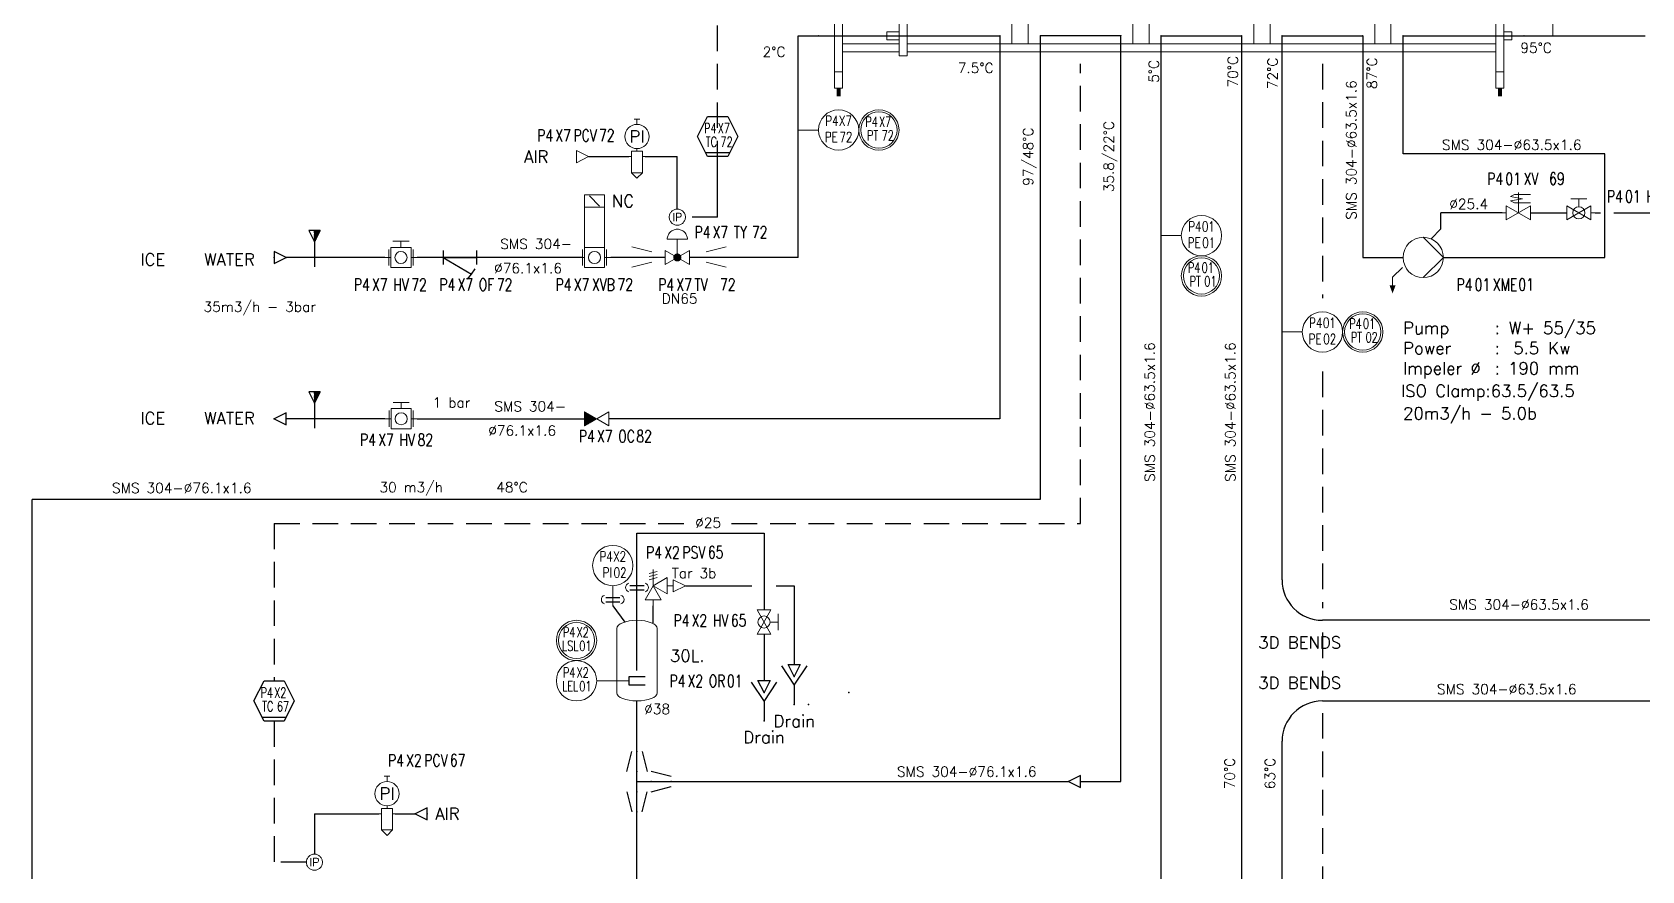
# Model space of a CAD drawing. Header units: inches. Extents: x 12478 to 14012, y 23861 to 24899.
# Drawn here: x 12819.3 to 13218.5, y 24320.4 to 24528.4 of the extents above; entities that cross this region are included whole.
import ezdxf
from ezdxf.enums import TextEntityAlignment as Align

# ---------------------------------------------------------------- set-up
doc = ezdxf.new("R2010")
doc.units = ezdxf.units.IN
doc.header["$MEASUREMENT"] = 0
doc.linetypes.add('ACAD_ISO02W100', pattern=[15, 12, -3])
doc.linetypes.add('DASHED2', pattern=[9.525, 6.35, -3.175])
doc.layers.add('31 Equipment', color=7, linetype='Continuous', lineweight=9)
doc.layers.add('33 Instruments Labels', color=7, linetype='Continuous', lineweight=9)
for name, color, linetype in [('FILTER', 7, 'Continuous'), ('LIAISON INSTRUMENTATION', 140, 'DASHED2'), ('MATERIEL-DIVERS', 7, 'Continuous'), ('POMPES', 7, 'Continuous'), ('POMPES-PROCESS', 7, 'Continuous'), ('REGUL', 140, 'DASHED2'), ('REPERES', 7, 'Continuous'), ('techn-data', 7, 'Continuous'), ('TEXTES', 7, 'Continuous'), ('TITRE', 7, 'Continuous'), ('TUYAUTERIE-AIR INSTRUMENT', 3, 'Continuous'), ('TUYAUTERIE-EAU', 5, 'Continuous'), ('TUYAUTERIE-PROCESS', 30, 'Continuous'), ('TXT_ENG', 7, 'Continuous'), ('TXT_FR', 7, 'Continuous'), ('VANNES', 7, 'Continuous')]:
    doc.layers.add(name, color=color, linetype=linetype)
doc.layers.get('33 Instruments Labels').off()
doc.layers.get('REPERES').off()
doc.styles.add('ROMANS', font='ROMANS.SHX')
doc.styles.get("Standard").update_dxf_attribs({"font": 'arial.ttf'})

# ---------------------------------------------------------------- blocks, each defined once
blk = doc.blocks.new('SMS-304-63')
at = {"layer": 'techn-data', "style": 'ROMANS'}
blk.add_text('SMS 304-%%C63.5x1.6', height=2.5, dxfattribs=at).set_placement((1.64, 2.84), align=Align.MIDDLE_CENTER)
blk = doc.blocks.new('APV-HEX-PLAT-15')
at = {"layer": '31 Equipment'}
for p, q in [((-1, 2), (-1, 37)), ((-1, 37), (1, 37)), ((1, 37), (1, 2)), ((1, 36), (15, 36)), ((15, 37), (15, 10)), ((17, 37), (15, 37)), ((17, 10), (17, 37)), ((17, 36), (163, 36)), ((163, 37), (163, 2)), ((165, 37), (163, 37)), ((165, 37), (165, 2)), ((15, 32), (1, 32)), ((17, 32), (163, 32)), ((43, 13), (43, 32)), ((47, 32), (47, 13)), ((73, 13), (73, 32)), ((77, 32), (77, 13)), ((103, 13), (103, 32)), ((107, 32), (107, 13)), ((133, 13), (133, 32)), ((137, 32), (137, 13)), ((12, 31), (12, 29)), ((15, 31), (12, 31)), ((12, 29), (15, 29)), ((165, 31), (167, 31)), ((167, 29), (165, 29)), ((167, 31), (167, 29)), ((12, 16), (15, 16)), ((12, 14), (12, 16)), ((165, 16), (167, 16)), ((167, 16), (167, 14)), ((15, 13), (1, 13)), ((15, 14), (12, 14)), ((17, 13), (163, 13)), ((167, 14), (165, 14)), ((1, 11), (15, 11)), ((15, 10), (17, 10)), ((17, 11), (163, 11)), ((-1, 6), (1, 6)), ((163, 6), (165, 6)), ((1, 2), (-1, 2)), ((163, 2), (165, 2))]:
    blk.add_line(p, q, dxfattribs=at)
at = {"layer": '31 Equipment', "ltscale": 38}
for p in [(-5, 30), (40, 30), (50, 30), (70, 30), (80, 30), (100, 30), (110, 30), (130, 30), (140, 30), (170, 30), (-5, 15), (40, 15), (50, 15), (70, 15), (80, 15), (100, 15), (110, 15), (130, 15), (140, 15), (170, 15)]:
    blk.add_point(p, dxfattribs=at)
at = {"layer": '31 Equipment'}
for points in [[(0.5, 2), (-0.5, 2), (0.5, 0), (-0.5, 0)], [(164.5, 2), (163.5, 2), (164.5, 0), (163.5, 0)]]:
    blk.add_trace(points, dxfattribs=at)
blk = doc.blocks.new('FLE23-A')
at = {"color": 7}
for p, q in [((0, 1.5), (-3, 0)), ((-3, 0), (0, -1.5)), ((0, -1.5), (0, 1.5))]:
    blk.add_line(p, q, dxfattribs=at)
at = {"layer": 'MATERIEL-DIVERS', "color": 7, "extrusion": (-1, 0, 0)}
blk.add_point((-3, 0), dxfattribs=at)
at = {"layer": 'MATERIEL-DIVERS', "color": 2}
for p in [(-3, 0), (0, 0)]:
    blk.add_point(p, dxfattribs=at)
at = {"layer": 'MATERIEL-DIVERS', "color": 7, "extrusion": (1, 0, 0)}
blk.add_point((0, 0), dxfattribs=at)
blk = doc.blocks.new('*X4')
at = {"color": 0}
for p, q in [((-106.9, 13.3), (-106.7, 13.5)), ((-106.9, 13.4), (-106.8, 13.5)), ((-106.9, 13.4), (-106.9, 13.5)), ((-102, 8.5), (-106.9, 13.5)), ((-102, 8.4), (-106.9, 13.4)), ((-106.8, 13.1), (-106.4, 13.5)), ((-106.8, 13.2), (-106.5, 13.5)), ((-106.8, 13.2), (-106.5, 13.5)), ((-106.8, 13.3), (-106.6, 13.5)), ((-102, 8.6), (-106.8, 13.5)), ((-102, 8.4), (-106.8, 13.2)), ((-106.7, 12.9), (-106.1, 13.5)), ((-106.7, 13), (-106.2, 13.5)), ((-106.7, 13), (-106.3, 13.5)), ((-102, 8.7), (-106.7, 13.5)), ((-102, 8.8), (-106.7, 13.5)), ((-102, 8.3), (-106.7, 13)), ((-106.6, 12.7), (-105.7, 13.5)), ((-106.6, 12.7), (-105.8, 13.5)), ((-106.6, 12.8), (-105.9, 13.5)), ((-106.6, 12.9), (-106, 13.5)), ((-102, 8.9), (-106.6, 13.5)), ((-102, 8.2), (-106.6, 12.9)), ((-102, 8.1), (-106.6, 12.7)), ((-106.5, 12.5), (-105.5, 13.5)), ((-106.5, 12.6), (-105.6, 13.5)), ((-106.5, 12.6), (-105.7, 13.5)), ((-102, 9), (-106.5, 13.5)), ((-102, 8), (-106.5, 12.5)), ((-106.4, 12.3), (-105.2, 13.5)), ((-106.4, 12.4), (-105.3, 13.5)), ((-106.4, 12.4), (-105.4, 13.5)), ((-102, 9.1), (-106.4, 13.5)), ((-102, 7.9), (-106.4, 12.3)), ((-106.3, 12.1), (-104.9, 13.5)), ((-106.3, 12.2), (-104.9, 13.5)), ((-106.3, 12.2), (-105, 13.5)), ((-106.3, 12.3), (-105.1, 13.5)), ((-102, 9.2), (-106.3, 13.5)), ((-102, 7.8), (-106.3, 12.2)), ((-106.2, 11.9), (-104.6, 13.5)), ((-106.2, 12), (-104.7, 13.5)), ((-106.2, 12), (-104.8, 13.5)), ((-102, 9.2), (-106.2, 13.5)), ((-102, 7.7), (-106.2, 12)), ((-106.1, 11.7), (-104.2, 13.5)), ((-106.1, 11.7), (-104.3, 13.5)), ((-106.1, 11.8), (-104.4, 13.5)), ((-106.1, 11.9), (-104.5, 13.5)), ((-102, 9.3), (-106.1, 13.5)), ((-102, 7.6), (-106.1, 11.8)), ((-106, 11.5), (-104, 13.5)), ((-106, 11.6), (-104.1, 13.5)), ((-106, 11.6), (-104.2, 13.5)), ((-102, 9.4), (-106, 13.5)), ((-102, 7.6), (-106, 11.6)), ((-105.9, 11.3), (-103.7, 13.5)), ((-105.9, 11.4), (-103.8, 13.5)), ((-105.9, 11.4), (-103.9, 13.5)), ((-102, 9.5), (-105.9, 13.5)), ((-102, 9.6), (-105.9, 13.5)), ((-102, 7.5), (-105.9, 11.5)), ((-102, 7.4), (-105.9, 11.3)), ((-105.8, 11.1), (-103.4, 13.5)), ((-105.8, 11.1), (-103.4, 13.5)), ((-105.8, 11.2), (-103.5, 13.5)), ((-105.8, 11.3), (-103.6, 13.5)), ((-102, 9.7), (-105.8, 13.5)), ((-102, 7.3), (-105.8, 11.1)), ((-105.7, 10.9), (-103.1, 13.5)), ((-105.7, 11), (-103.2, 13.5)), ((-105.7, 11), (-103.3, 13.5)), ((-102, 9.8), (-105.7, 13.5)), ((-102, 7.2), (-105.7, 10.9)), ((-105.6, 10.7), (-102.7, 13.5)), ((-105.6, 10.7), (-102.8, 13.5)), ((-105.6, 10.8), (-102.9, 13.5)), ((-105.6, 10.9), (-103, 13.5)), ((-102, 9.9), (-105.6, 13.5)), ((-102, 7.1), (-105.6, 10.7)), ((-105.5, 10.5), (-102.5, 13.5)), ((-105.5, 10.6), (-102.6, 13.5)), ((-105.5, 10.6), (-102.7, 13.5)), ((-102, 9.9), (-105.5, 13.5)), ((-102, 7), (-105.5, 10.6)), ((-105.4, 10.3), (-102.2, 13.5)), ((-105.4, 10.4), (-102.3, 13.5)), ((-105.4, 10.4), (-102.4, 13.5)), ((-102, 10), (-105.4, 13.5)), ((-102, 6.9), (-105.4, 10.4)), ((-105.3, 10.1), (-102, 13.5)), ((-105.3, 10.2), (-102, 13.5)), ((-105.3, 10.3), (-102.1, 13.5)), ((-102, 10.1), (-105.3, 13.5)), ((-105.3, 10.1), (-102, 13.4)), ((-102, 6.9), (-105.3, 10.2)), ((-102, 10.2), (-105.2, 13.5)), ((-102, 10.3), (-105.2, 13.5)), ((-105.2, 10), (-102, 13.3)), ((-105.2, 10), (-102, 13.2)), ((-105.2, 9.9), (-102, 13.1)), ((-102, 6.8), (-105.2, 10)), ((-102, 10.4), (-105.1, 13.5)), ((-105.1, 9.9), (-102, 13)), ((-105.1, 9.7), (-102, 12.9)), ((-105.1, 9.8), (-102, 12.9)), ((-105.1, 9.7), (-102, 12.8)), ((-102, 6.7), (-105.1, 9.9)), ((-102, 6.6), (-105.1, 9.7)), ((-102, 10.5), (-105, 13.5)), ((-105, 9.6), (-102, 12.7)), ((-105, 9.6), (-102, 12.6)), ((-105, 9.5), (-102, 12.5)), ((-102, 6.5), (-105, 9.5)), ((-102, 10.6), (-104.9, 13.5)), ((-104.9, 9.4), (-102, 12.4)), ((-104.9, 9.4), (-102, 12.3)), ((-104.9, 9.3), (-102, 12.2)), ((-102, 6.4), (-104.9, 9.3)), ((-102, 10.7), (-104.8, 13.5)), ((-104.8, 9.2), (-102, 12.1)), ((-104.8, 9.3), (-102, 12.1)), ((-104.8, 9.1), (-102, 12)), ((-104.8, 9.1), (-102, 11.9)), ((-102, 6.3), (-104.8, 9.2)), ((-102, 10.7), (-104.7, 13.5)), ((-104.7, 9), (-102, 11.8)), ((-104.7, 9), (-102, 11.7)), ((-104.7, 8.9), (-102, 11.6)), ((-102, 6.2), (-104.7, 9)), ((-102, 10.8), (-104.6, 13.5)), ((-104.6, 8.9), (-102, 11.5)), ((-104.6, 8.7), (-102, 11.4)), ((-104.6, 8.8), (-102, 11.4)), ((-104.6, 8.7), (-102, 11.3)), ((-102, 6.1), (-104.6, 8.8)), ((-102, 10.9), (-104.5, 13.5)), ((-104.5, 8.6), (-102, 11.2)), ((-104.5, 8.6), (-102, 11.1)), ((-104.5, 8.5), (-102, 11)), ((-102, 6.1), (-104.5, 8.6)), ((-102, 11), (-104.4, 13.5)), ((-102, 11.1), (-104.4, 13.5)), ((-104.4, 8.4), (-102, 10.9)), ((-104.4, 8.4), (-102, 10.8)), ((-104.4, 8.3), (-102, 10.7)), ((-102, 6), (-104.4, 8.4)), ((-102, 11.2), (-104.3, 13.5)), ((-104.3, 8.3), (-102, 10.6)), ((-104.3, 8.2), (-102, 10.6)), ((-104.3, 8.1), (-102, 10.5)), ((-104.3, 8.1), (-102, 10.4)), ((-102, 5.9), (-104.3, 8.3)), ((-102, 5.8), (-104.3, 8.1)), ((-102, 11.3), (-104.2, 13.5)), ((-104.2, 8), (-102, 10.3)), ((-104.2, 8), (-102, 10.2)), ((-104.2, 7.9), (-102, 10.1)), ((-102, 5.7), (-104.2, 7.9)), ((-102, 11.4), (-104.1, 13.5)), ((-104.1, 7.8), (-102, 10)), ((-104.1, 7.8), (-102, 9.9)), ((-104.1, 7.7), (-102, 9.9)), ((-104.1, 7.7), (-102, 9.8)), ((-102, 5.6), (-104.1, 7.7)), ((-102, 11.5), (-104, 13.5)), ((-104, 7.6), (-102, 9.7)), ((-104, 7.6), (-102, 9.6)), ((-104, 7.5), (-102, 9.5)), ((-102, 5.5), (-104, 7.6)), ((-102, 11.5), (-103.9, 13.5)), ((-103.9, 7.4), (-102, 9.4)), ((-103.9, 7.4), (-102, 9.3)), ((-103.9, 7.3), (-102, 9.2)), ((-102, 5.4), (-103.9, 7.4)), ((-102, 11.6), (-103.8, 13.5)), ((-103.8, 7.3), (-102, 9.1)), ((-103.8, 7.2), (-102, 9.1)), ((-103.8, 7.1), (-102, 9)), ((-103.8, 7.1), (-102, 8.9)), ((-102, 5.4), (-103.8, 7.2)), ((-102, 11.7), (-103.7, 13.5)), ((-103.7, 7), (-102, 8.8)), ((-103.7, 7), (-102, 8.7)), ((-103.7, 6.9), (-102, 8.6)), ((-102, 5.3), (-103.7, 7)), ((-102, 11.8), (-103.6, 13.5)), ((-102, 11.9), (-103.6, 13.5)), ((-103.6, 6.8), (-102, 8.5)), ((-103.6, 6.8), (-102, 8.4)), ((-103.6, 6.7), (-102, 8.3)), ((-102, 5.2), (-103.6, 6.9)), ((-102, 5.1), (-103.6, 6.7)), ((-102, 12), (-103.5, 13.5)), ((-103.5, 6.7), (-102, 8.3)), ((-103.5, 6.6), (-102, 8.2)), ((-103.5, 6.6), (-102, 8.1)), ((-103.5, 6.5), (-102, 8)), ((-102, 5), (-103.5, 6.5)), ((-102, 12.1), (-103.4, 13.5)), ((-103.4, 6.4), (-102, 7.9)), ((-103.4, 6.4), (-102, 7.8)), ((-103.4, 6.3), (-102, 7.7)), ((-102, 4.9), (-103.4, 6.3)), ((-102, 12.2), (-103.3, 13.5)), ((-103.3, 6.3), (-102, 7.6)), ((-103.3, 6.2), (-102, 7.6)), ((-103.3, 6.1), (-102, 7.5)), ((-103.3, 6.1), (-102, 7.4)), ((-102, 4.8), (-103.3, 6.1)), ((-102, 12.2), (-103.2, 13.5)), ((-103.2, 6), (-102, 7.3)), ((-103.2, 6), (-102, 7.2)), ((-103.2, 5.9), (-102, 7.1)), ((-102, 4.7), (-103.2, 6)), ((-102, 12.3), (-103.1, 13.5)), ((-103.1, 5.8), (-102, 7)), ((-103.1, 5.8), (-102, 6.9)), ((-103.1, 5.7), (-102, 6.8)), ((-102, 4.6), (-103.1, 5.8)), ((-102, 12.4), (-103, 13.5)), ((-103, 5.7), (-102, 6.8)), ((-103, 5.6), (-102, 6.7)), ((-103, 5.6), (-102, 6.6)), ((-103, 5.5), (-102, 6.5)), ((-102, 4.6), (-103, 5.6)), ((-102, 12.5), (-102.9, 13.5)), ((-102, 12.6), (-102.9, 13.5)), ((-102.9, 5.4), (-102, 6.4)), ((-102.9, 5.4), (-102, 6.3)), ((-102.9, 5.3), (-102, 6.2)), ((-102, 4.5), (-102.9, 5.4)), ((-102, 12.7), (-102.8, 13.5)), ((-102.8, 5.3), (-102, 6.1)), ((-102.8, 5.2), (-102, 6.1)), ((-102.8, 5.1), (-102, 6)), ((-102.8, 5.1), (-102, 5.9)), ((-102, 4.4), (-102.8, 5.3)), ((-102, 4.3), (-102.8, 5.1)), ((-102, 12.8), (-102.7, 13.5)), ((-102.7, 5), (-102, 5.8)), ((-102.7, 5), (-102, 5.7)), ((-102.7, 4.9), (-102, 5.6)), ((-102, 4.2), (-102.7, 4.9)), ((-102, 12.9), (-102.6, 13.5)), ((-102.6, 4.8), (-102, 5.5)), ((-102.6, 4.8), (-102, 5.4)), ((-102.6, 4.7), (-102, 5.3)), ((-102, 4.1), (-102.6, 4.7)), ((-102, 13), (-102.5, 13.5)), ((-102.5, 4.7), (-102, 5.3)), ((-102.5, 4.6), (-102, 5.2)), ((-102.5, 4.5), (-102, 5.1)), ((-102.5, 4.5), (-102, 5)), ((-102, 4), (-102.5, 4.6)), ((-102, 13), (-102.4, 13.5)), ((-102.4, 4.4), (-102, 4.9)), ((-102.4, 4.4), (-102, 4.8)), ((-102.4, 4.3), (-102, 4.7)), ((-102, 3.9), (-102.4, 4.4)), ((-102, 13.1), (-102.3, 13.5)), ((-102.3, 4.3), (-102, 4.6)), ((-102.3, 4.2), (-102, 4.5)), ((-102.3, 4.1), (-102, 4.5)), ((-102.3, 4.1), (-102, 4.4)), ((-102, 3.8), (-102.3, 4.2)), ((-102, 13.2), (-102.2, 13.5)), ((-102.2, 4), (-102, 4.3)), ((-102.2, 4), (-102, 4.2)), ((-102.2, 3.9), (-102, 4.1)), ((-102, 3.8), (-102.2, 4)), ((-102, 13.3), (-102.1, 13.5)), ((-102, 13.4), (-102.1, 13.5)), ((-102.1, 3.8), (-102, 4)), ((-102.1, 3.8), (-102, 3.9)), ((-102, 3.7), (-102.1, 3.9)), ((-102.1, 3.7), (-102, 3.8)), ((-102, 3.6), (-102.1, 3.7)), ((-102, 13.5), (-102, 13.5)), ((-102, 3.7), (-102, 3.8)), ((-102, 3.6), (-102, 3.7)), ((-102, 3.5), (-102, 3.6)), ((-102, 3.5), (-102, 3.5))]:
    blk.add_line(p, q, dxfattribs=at)
blk = doc.blocks.new('LIMFOUR')
at = {"color": 7}
for p, q in [((-1.41, 6.67), (1.41, 6.67)), ((-1.41, 6.67), (0, 3.86)), ((1.41, 6.67), (0, 3.86)), ((0, 6.67), (0, -2.32))]:
    blk.add_line(p, q, dxfattribs=at)
blk.add_point((0, 0), dxfattribs=at)
at = {"color": 7, "xscale": 0.28125, "yscale": 0.28125, "zscale": 0.28125}
blk.add_blockref('*X4', (28.68, 2.88), dxfattribs=at)
blk = doc.blocks.new('APV-VLV-BFLY-SVS-3')
at = {"layer": '31 Equipment', "ltscale": 38}
for p, q in [((1.25, 15.25), (-1.25, 12.75)), ((-2.5, 0), (-4, 0)), ((2.5, 2.5), (-2.5, 2.5)), ((-2.5, 2.5), (-2.5, -2.5)), ((2.5, -2.5), (2.5, 2.5)), ((2.5, 0), (4, 0)), ((-2.5, -2.5), (2.5, -2.5))]:
    blk.add_line(p, q, dxfattribs=at)
at = {"layer": '31 Equipment'}
for p, q in [((-3, 2), (-3, -2)), ((3, -2), (3, 2))]:
    blk.add_line(p, q, dxfattribs=at)
at = {"layer": '31 Equipment', "ltscale": 38}
for points in [[(-2.5, 12.5), (2.5, 12.5), (2.5, 15.5), (-2.5, 15.5)], [(-2.5, 2.5), (2.5, 2.5), (2.5, 12.5), (-2.5, 12.5)]]:
    blk.add_lwpolyline(points, close=True, dxfattribs=at)
blk.add_circle((0, 0), 1.5, dxfattribs=at)
blk = doc.blocks.new('APV-VLV-MODUL-2WAY-1')
at = {"layer": '31 Equipment', "linetype": 'ACAD_ISO02W100', "ltscale": 38}
for p, q in [((2.5, 4.5), (-2.5, 4.5)), ((0, 1), (0, 4.5))]:
    blk.add_line(p, q, dxfattribs=at)
at = {"layer": '31 Equipment', "ltscale": 38}
for p, q in [((-3, 0), (-4, 0)), ((3, 0), (4, 0))]:
    blk.add_line(p, q, dxfattribs=at)
at = {"layer": '31 Equipment'}
for p, q in [((-3, 1.734), (-3, -1.734)), ((-3, -1.734), (3, 1.734)), ((3, -1.734), (-3, 1.734)), ((3, 1.734), (3, -1.734))]:
    blk.add_line(p, q, dxfattribs=at)
at = {"layer": '31 Equipment', "const_width": 1}
blk.add_lwpolyline([(-0.5, 0, 1), (0.5, 0, 1)], format="xyb", close=True, dxfattribs=at)
at = {"layer": '31 Equipment', "linetype": 'ACAD_ISO02W100', "ltscale": 38}
blk.add_arc((0, 4.5), 2.5, 0, 180, dxfattribs=at)
blk = doc.blocks.new('APV-VLV-IPCNV-GEN-1')
at = {"layer": '31 Equipment', "linetype": 'ACAD_ISO02W100', "ltscale": 38}
blk.add_circle((0, 0), 2, dxfattribs=at)
at = {"layer": '31 Equipment', "style": 'ROMANS'}
blk.add_text('IP', height=2, dxfattribs=at).set_placement((0, 0), align=Align.MIDDLE)
blk = doc.blocks.new('APV-FCE-NRV-GEN-1')
at = {"layer": '31 Equipment'}
h = blk.add_hatch(dxfattribs=at)
h.set_pattern_fill('ANSI31', color=256, scale=0.01, style=0)
h.set_pattern_definition([(45, (0, 0), (-0.02245064, 0.02245064), [])])
h.paths.add_polyline_path([(3, 1.75), (3, -1.75), (0, 0)])
at = {"layer": '31 Equipment', "linetype": 'ACAD_ISO02W100', "ltscale": 38}
for p, q in [((-3, 0), (-5, 0)), ((0, 0), (-3, 1.75)), ((-3, 1.75), (-3, -1.75)), ((0, 0), (-3, -1.75)), ((0, 0), (3, 1.75)), ((0, 0), (3, -1.75)), ((3, 1.75), (3, -1.75)), ((3, 0), (5, 0))]:
    blk.add_line(p, q, dxfattribs=at)
blk = doc.blocks.new('APV-PNE-GEN-PRESREGL-1')
at = {"layer": '31 Equipment', "color": 7}
for p, q in [((-0.67, 9.33), (0.67, 9.33)), ((0, 8), (0, 9.33)), ((-1.33, 0), (-2, 0)), ((-1.33, -4), (-1.33, 1.33)), ((-1.33, 1.33), (1.33, 1.33)), ((1.33, 1.33), (1.33, -4)), ((1.33, 0), (2, 0)), ((-1.33, -4), (0, -5.33)), ((1.33, -4), (-1.33, -4)), ((0, -5.33), (1.33, -4))]:
    blk.add_line(p, q, dxfattribs=at)
at = {"layer": '31 Equipment'}
blk.add_line((0, 2), (0, 1.33), dxfattribs=at)
blk.add_circle((0, 5), 3, dxfattribs=at)
at = {"layer": '31 Equipment', "style": 'ROMANS'}
blk.add_text('PI', height=3, dxfattribs=at).set_placement((0, 5), align=Align.MIDDLE)
blk = doc.blocks.new('APV-SIGN-ARW-FLOW-1')
at = {"layer": '31 Equipment'}
for p, q in [((-1.5, -1.5), (-1.5, 1.5)), ((-1.5, 1.5), (1.5, 0)), ((1.5, 0), (-1.5, -1.5))]:
    blk.add_line(p, q, dxfattribs=at)
blk = doc.blocks.new('REPNORM1')
at = {"layer": 'TEXTES', "style": 'ROMANS', "width": 0.75}
for tag, p in [('ZONE', (-9.75, -1.25)), ('SOUSZONE', (-5.25, -1.25)), ('ELEMENT', (-0.75, -1.25)), ('NUM', (5.59, -1.22))]:
    blk.add_attdef(tag, p, '', height=3, dxfattribs=at)
blk = doc.blocks.new('REPNORM')
at = {"layer": 'TEXTES', "style": 'ROMANS', "width": 0.75}
for tag, p in [('ZONE', (-9.75, -1.25)), ('SOUSZONE', (-5.25, -1.25)), ('ELEMENT', (0, -1.25)), ('NUM', (4.5, -1.25))]:
    blk.add_attdef(tag, p, '', height=3, dxfattribs=at)
blk = doc.blocks.new('APV-PMP-GEN-CENTR-1')
at = {"layer": '31 Equipment', "ltscale": 38}
for p, q in [((5, 0), (0, 5)), ((-5, 0), (-7, 0)), ((5, 0), (0, -5)), ((5, 0), (7, 0))]:
    blk.add_line(p, q, dxfattribs=at)
blk.add_circle((0, 0), 5, dxfattribs=at)
blk = doc.blocks.new('TEXT-PUMP_caract_ANGLAIS')
at = {"layer": 'techn-data', "style": 'ROMANS'}
for s, p in [('Pump', (-22, 9)), ('Power', (-22, 4)), ('Kw', (14, 4)), ('Impeler %%C', (-22, -1)), ('mm', (14, -1))]:
    blk.add_text(s, height=3, dxfattribs=at).set_placement(p)
for p in [(2, 9), (2, 4), (2, -1)]:
    blk.add_text(':', height=3, dxfattribs=at).set_placement(p, align=Align.RIGHT)
blk.add_attdef('Type', (4.23, 9), '', height=3, dxfattribs=at)
for tag, p in [('Pui', (11.76, 4)), ('Dia', (11.76, -1))]:
    blk.add_attdef(tag, text='', height=3, dxfattribs=at).set_placement(p, align=Align.RIGHT)
blk = doc.blocks.new('APV-INS-F-PLC-TC')
at = {"layer": '31 Equipment', "lineweight": -3}
for p, q in [((-5, 0), (-2.5, 5)), ((-2.5, 5), (2.5, 5)), ((2.5, 5), (5, 0)), ((-2.5, -5), (-5, 0)), ((5, 0), (2.5, -5)), ((-3, -4), (3, -4)), ((2.5, -5), (-2.5, -5))]:
    blk.add_line(p, q, dxfattribs=at)
blk = doc.blocks.new('REPINS2')
at = {"layer": 'TEXTES', "style": 'ROMANS', "width": 0.7}
for tag, p in [('ZONE', (-3.35, 0.8)), ('SOUSZONE', (0.05, 0.8)), ('NUM', (0.7, -2.6))]:
    blk.add_attdef(tag, p, '', height=2.5, dxfattribs=at)
blk.add_attdef('ELEMENT', text='', height=2.5, dxfattribs=at).set_placement((-1.56, -2.59), align=Align.CENTER)
blk = doc.blocks.new('CR')
at = {"color": 7}
for p, q in [((-2.5, 2.5), (2.5, 1.25)), ((2.5, 1.25), (2.5, 1.25)), ((2.5, -1.25), (-2.5, -2.5))]:
    blk.add_line(p, q, dxfattribs=at)
at = {"color": 7, "extrusion": (-1, 0, 0)}
blk.add_point((-2.5, 0), dxfattribs=at)
at = {"color": 7, "extrusion": (1, 0, 0)}
blk.add_point((2.5, 0), dxfattribs=at)
blk = doc.blocks.new('FLE23')
at = {"color": 7}
for p, q in [((0, -1.5), (0, 1.5)), ((0, 1.5), (3, 0)), ((3, 0), (0, -1.5))]:
    blk.add_line(p, q, dxfattribs=at)
at = {"layer": 'MATERIEL-DIVERS', "color": 2}
for p in [(0, 0), (3, 0)]:
    blk.add_point(p, dxfattribs=at)
at = {"layer": 'MATERIEL-DIVERS', "color": 7, "extrusion": (-1, 0, 0)}
blk.add_point((0, 0), dxfattribs=at)
at = {"layer": 'MATERIEL-DIVERS', "color": 7, "extrusion": (1, 0, 0)}
blk.add_point((3, 0), dxfattribs=at)
blk = doc.blocks.new('APV-TNK-GEN-1')
at = {"layer": '31 Equipment'}
for p, q in [((-5, 18), (-5, 2)), ((5, 2), (5, 18))]:
    blk.add_line(p, q, dxfattribs=at)
for centre, major_axis in [((0, 18), (-5, 0)), ((0, 2), (5, 0))]:
    blk.add_ellipse(centre, major_axis=major_axis, ratio=0.4, start_param=3.141593, end_param=6.283185, dxfattribs=at)
at = {"layer": '31 Equipment', "ltscale": 38}
blk.add_point((0, 0), dxfattribs=at)
blk = doc.blocks.new('APV-INS-M-L-LE2')
at = {"layer": '31 Equipment', "color": 7}
blk.add_line((5, 0), (13, 0), dxfattribs=at)
at = {"layer": '31 Equipment', "lineweight": 25}
blk.add_lwpolyline([(17, 1), (13, 1), (13, 0), (13, -1), (17, -1)], dxfattribs=at)
at = {"layer": '31 Equipment', "color": 7}
blk.add_circle((0, 0), 5, dxfattribs=at)
blk = doc.blocks.new('APV-INS-F-L-LS')
at = {"layer": '31 Equipment'}
for radius in [5, 4.5]:
    blk.add_circle((0, 0), radius, dxfattribs=at)
blk = doc.blocks.new('APV-VLVM-BALL-KHV+MF-1')
at = {"layer": '31 Equipment', "ltscale": 38}
for p, q in [((-3, 0), (-4, 0)), ((3, 0), (4, 0))]:
    blk.add_line(p, q, dxfattribs=at)
at = {"layer": '31 Equipment'}
for p, q in [((-3, 1.734), (-3, -1.734)), ((-3, -1.734), (3, 1.734)), ((3, -1.734), (-3, 1.734)), ((-2, 3.5), (2, 3.5)), ((0, 1.5), (0, 3.5)), ((3, 1.734), (3, -1.734))]:
    blk.add_line(p, q, dxfattribs=at)
blk.add_circle((0, 0), 1.5, dxfattribs=at)
blk = doc.blocks.new('APV-FCE-RELV-SI2-1')
at = {"layer": '31 Equipment'}
for p, q in [((0, 0), (0, 4)), ((1, 3.5), (-1, 3)), ((1, 2.75), (-1, 2.25)), ((1, 2), (-1, 1.5))]:
    blk.add_line(p, q, dxfattribs=at)
at = {"layer": '31 Equipment', "color": 7}
for p, q in [((0, 0), (-2, -3.5)), ((3.5, 2), (0, 0)), ((0, 0), (3.5, -2)), ((2, -3.5), (0, 0)), ((3.5, -2), (3.5, 2)), ((3.5, 0), (5, 0)), ((5, -1.5), (5, 1.5)), ((5, 1.5), (8, 0)), ((8, 0), (5, -1.5)), ((-2, -3.5), (2, -3.5)), ((0, -3.5), (0, -5))]:
    blk.add_line(p, q, dxfattribs=at)
blk = doc.blocks.new('APV-INS-M-L-PI')
at = {"layer": '31 Equipment', "color": 7}
blk.add_line((0, -5), (0, -10), dxfattribs=at)
blk.add_circle((0, 0), 5, dxfattribs=at)
blk = doc.blocks.new('APV-FTG-CONX-CLAMP-1')
at = {"layer": '31 Equipment', "lineweight": 30}
for p, q in [((0, -1.75), (0, 1.75)), ((1, 1.75), (1, -1.75))]:
    blk.add_line(p, q, dxfattribs=at)
at = {"layer": '31 Equipment'}
for centre, start, end in [((0.56, 1.73), 15.7498, 164.2502), ((0.56, -1.73), 195.7498, 344.2502)]:
    blk.add_arc(centre, 1.09, start, end, dxfattribs=at)
blk = doc.blocks.new('REPINS')
at = {"layer": 'TEXTES', "style": 'ROMANS', "width": 0.75}
for tag, p in [('ZONE', (-3.3, 1)), ('SOUSZONE', (0.1, 1)), ('NUM', (0.2, -3))]:
    blk.add_attdef(tag, p, '', height=2.5, dxfattribs=at)
blk.add_attdef('ELEMENT', text='', height=2.5, dxfattribs=at).set_placement((-0.2, -3), align=Align.RIGHT)
blk = doc.blocks.new('EGOUT')
at = {"color": 7}
for p, q in [((-3.2, 9.61), (0, 4.81)), ((0, 4.81), (3.2, 9.61)), ((0, 4.81), (0, 0))]:
    blk.add_line(p, q, dxfattribs=at)
at = {"color": 7, "extrusion": (0, -1, 0)}
blk.add_point((0, 0), dxfattribs=at)
at = {"layer": 'POMPES-PROCESS', "style": 'ROMANS'}
blk.add_attdef('EGOUT', text='', height=3, dxfattribs=at).set_placement((0, -4), align=Align.MIDDLE)
blk = doc.blocks.new('APV-PMP-GEN-FLUSH-1')
at = {"layer": '31 Equipment', "color": 7}
for p, q in [((-3.54, 3.54), (-6, 6)), ((5.99, -6), (3.53, -3.54))]:
    blk.add_line(p, q, dxfattribs=at)
at = {"layer": '31 Equipment', "linetype": 'ACAD_ISO02W100', "ltscale": 38}
blk.add_line((6, -6), (6, -8), dxfattribs=at)
at = {"layer": '31 Equipment'}
blk.add_lwpolyline([(6, -10, 0, 1.5, 0), (6, -8, 1.5, 1.5, 0)], format="xyseb", dxfattribs=at)
blk = doc.blocks.new('APV-VLV-SOLV-22-1')
at = {"layer": '31 Equipment', "linetype": 'ACAD_ISO02W100', "ltscale": 38}
for p, q in [((-1, 4.5), (-2, 4)), ((-2, 4), (1, 3.5)), ((3, 4.5), (-1, 4.5)), ((0, 0), (0, 5)), ((-2, 3), (1, 3.5)), ((-1, 2.5), (-2, 3)), ((3, 2.5), (-1, 2.5))]:
    blk.add_line(p, q, dxfattribs=at)
at = {"layer": '31 Equipment', "ltscale": 38}
for p, q in [((-3, 0), (-4, 0)), ((3, 0), (4, 0))]:
    blk.add_line(p, q, dxfattribs=at)
at = {"layer": '31 Equipment'}
for p, q in [((-3, 1.734), (-3, -1.734)), ((-3, -1.734), (3, 1.734)), ((3, -1.734), (-3, 1.734)), ((3, 1.734), (3, -1.734))]:
    blk.add_line(p, q, dxfattribs=at)
blk = doc.blocks.new('APV-INS-M-L-PE')
at = {"layer": '31 Equipment', "color": 7}
blk.add_line((0, -5), (0, -10), dxfattribs=at)
blk.add_circle((0, 0), 5, dxfattribs=at)
blk = doc.blocks.new('APV-INS-F-L-PT')
at = {"layer": '31 Equipment'}
for radius in [5, 4.5]:
    blk.add_circle((0, 0), radius, dxfattribs=at)
blk = doc.blocks.new('FILTER (3)')
at = {"layer": 'FILTER'}
for p, q in [((0, 1.71), (0, -1.71)), ((0, 0), (8.27, 0)), ((0, 0), (6.97, -4.12)), ((8.27, 1.71), (8.27, -1.71)), ((6.97, -4.12), (7.92, -2.85)), ((6.02, -5.39), (6.97, -4.12))]:
    blk.add_line(p, q, dxfattribs=at)
at = {"layer": 'FILTER', "flags": 1}
for tag, p in [('///', (2.96, 22.41)), ('///', (2.96, 20.11)), ('COMMENTS', (-2.97, 14.83)), ('///', (2.96, 17.53)), ('SUPPLIER', (-2.63, 11.93)), ('DESCRIPTION', (-4.64, 6.8)), ('SIZE', (1.28, 9.44)), ('TARGETNO.', (-2.92, 3.96))]:
    blk.add_attdef(tag, p, '', height=2, dxfattribs=at)
blk = doc.blocks.new('APV-VLVM-BFLY-SVS-1')
at = {"layer": '31 Equipment', "ltscale": 38}
for p, q in [((-2, 4), (2, 4)), ((0, 2.5), (0, 4)), ((-2.5, 0), (-4, 0)), ((2.5, 2.5), (-2.5, 2.5)), ((-2.5, 2.5), (-2.5, -2.5)), ((2.5, -2.5), (2.5, 2.5)), ((2.5, 0), (4, 0)), ((-2.5, -2.5), (2.5, -2.5))]:
    blk.add_line(p, q, dxfattribs=at)
at = {"layer": '31 Equipment'}
for p, q in [((-3, 2), (-3, -2)), ((3, -2), (3, 2))]:
    blk.add_line(p, q, dxfattribs=at)
at = {"layer": '31 Equipment', "ltscale": 38}
blk.add_circle((0, 0), 1.5, dxfattribs=at)
blk = doc.blocks.new('APV-FCE-GEN-REDCON-1')
at = {"layer": '31 Equipment', "color": 7}
for p, q in [((-2.5, 2.5), (2.5, 1.25)), ((2.5, 1.25), (2.5, 1.25)), ((2.5, -1.25), (-2.5, -2.5))]:
    blk.add_line(p, q, dxfattribs=at)

msp = doc.modelspace()

# ---------------------------------------------------------------- linework, layer by layer
at = {"color": 7, "extrusion": (0, -1, 0)}
for p in [(13021.78, 24364.64), (13011.78, 24361.64)]:
    msp.add_point(p, dxfattribs=at)
at = {"layer": 'LIAISON INSTRUMENTATION'}
for p, q in [((12989.28, 24485.62), (12989.28, 24545.62)), ((13079.28, 24432.56), (13079.28, 24520.56)), ((12989.28, 24482.56), (12989.28, 24497.56)), ((12989.28, 24482.56), (12981.28, 24482.56)), ((13079.28, 24406.56), (13079.28, 24430.56)), ((12879.28, 24406.56), (12879.28, 24367.56)), ((12879.28, 24406.56), (12981.15, 24406.56)), ((12992.76, 24406.56), (13079.28, 24406.56)), ((12879.28, 24357.56), (12879.28, 24322.56)), ((12887.28, 24322.56), (12879.28, 24322.56))]:
    msp.add_line(p, q, dxfattribs=at)
at = {"layer": 'MATERIEL-DIVERS'}
for p, q in [((12963.28, 24386.14), (12966.28, 24382.14)), ((12973.28, 24381.94), (12973.28, 24386.14))]:
    msp.add_line(p, q, dxfattribs=at)
at = {"layer": 'REGUL'}
for p, q in [((13139.3, 24520.56), (13139.3, 24462.5)), ((13139.3, 24444.25), (13139.3, 24385.56)), ((13139.3, 24379.56), (13139.28, 24365.56)), ((13139.3, 24359.56), (13139.3, 24167.56))]:
    msp.add_line(p, q, dxfattribs=at)
at = {"layer": 'TUYAUTERIE-AIR INSTRUMENT'}
for p, q in [((12957.28, 24497.56), (12967.28, 24497.56)), ((12971.28, 24497.56), (12979.28, 24497.56)), ((12979.28, 24484.56), (12979.28, 24497.56)), ((12889.28, 24334.56), (12905.28, 24334.56)), ((12889.28, 24334.56), (12889.28, 24324.56)), ((12909.28, 24334.56), (12914.28, 24334.56))]:
    msp.add_line(p, q, dxfattribs=at)
at = {"layer": 'TUYAUTERIE-EAU'}
for p, q in [((13009.28, 24472.56), (13009.28, 24527.56)), ((13009.28, 24527.56), (13059.28, 24527.56)), ((13059.28, 24527.56), (13059.28, 24432.56)), ((13089.28, 24527.56), (13069.28, 24527.56)), ((13069.28, 24527.56), (13069.28, 24412.56)), ((13089.28, 24342.56), (13089.28, 24527.56)), ((13168.67, 24479.64), (13168.67, 24483.64)), ((13183.88, 24483.64), (13168.67, 24483.64)), ((13190.88, 24483.64), (13199.88, 24483.64)), ((13206.88, 24483.64), (13208.21, 24483.64)), ((13211.57, 24483.64), (13231.88, 24483.64)), ((12906.78, 24472.56), (12882.28, 24472.56)), ((12955.78, 24472.56), (12914.78, 24472.56)), ((12976.28, 24472.56), (12962.78, 24472.56)), ((13009.28, 24472.56), (12982.28, 24472.56)), ((12906.78, 24432.56), (12882.28, 24432.56)), ((12914.78, 24432.56), (12956.28, 24432.56)), ((13059.28, 24432.56), (12962.28, 24432.56)), ((12819.28, 24292.56), (12819.28, 24412.56)), ((13069.28, 24412.56), (12819.28, 24412.56)), ((12969.28, 24370.14), (12969.28, 24404.14)), ((12969.28, 24404.14), (13000.78, 24404.14)), ((13000.78, 24404.14), (13000.78, 24385.14)), ((12981.28, 24391.14), (12997.78, 24391.14)), ((13003.78, 24391.14), (13008.28, 24391.14)), ((13008.28, 24391.14), (13008.28, 24371.64)), ((13000.78, 24379.14), (13000.78, 24367.64)), ((12969.28, 24352.56), (12969.28, 24362.56)), ((12969.26, 24267.56), (12969.26, 24352.56)), ((12969.3, 24342.56), (13076.28, 24342.56)), ((13079.3, 24342.56), (13089.28, 24342.56))]:
    msp.add_line(p, q, dxfattribs=at)
at = {"layer": 'TUYAUTERIE-PROCESS'}
for p, q in [((13099.28, 24527.56), (13119.28, 24527.56)), ((13099.28, 24162.56), (13099.28, 24527.56)), ((13119.28, 24102.56), (13119.28, 24527.56)), ((13119.28, 24475.58), (13119.28, 24527.56)), ((13129.28, 24392.56), (13129.28, 24527.56)), ((13129.28, 24527.56), (13149.28, 24527.56)), ((13149.28, 24527.56), (13149.28, 24472.56)), ((13159.28, 24527.56), (13219.28, 24527.56)), ((13159.28, 24498.22), (13159.28, 24527.56)), ((13209.28, 24498.22), (13159.28, 24498.22)), ((13209.28, 24472.56), (13209.28, 24498.22)), ((13149.28, 24472.56), (13159.28, 24472.56)), ((13169.28, 24472.56), (13209.28, 24472.56)), ((13258.28, 24382.56), (13139.28, 24382.56)), ((13139.28, 24362.56), (13228.28, 24362.56)), ((13129.28, 24102.56), (13129.28, 24352.56))]:
    msp.add_line(p, q, dxfattribs=at)
for centre, start, end in [((13139.28, 24392.56), 180, 270), ((13139.28, 24352.56), 90, 180)]:
    msp.add_arc(centre, 10, start, end, dxfattribs=at)

# ---------------------------------------------------------------- block references
at = {"layer": '31 Equipment'}
for name, p in [('APV-HEX-PLAT-15', (13019.28, 24512.56)), ('APV-VLV-SOLV-22-1', (13187.88, 24483.64)), ('APV-VLVM-BALL-KHV+MF-1', (13202.88, 24483.64)), ('APV-TNK-GEN-1', (12969.28, 24362.56))]:
    msp.add_blockref(name, p, dxfattribs=at)
at = {"layer": '31 Equipment', "xscale": -1}
msp.add_blockref('APV-PMP-GEN-FLUSH-1', (13162.67, 24473.64), dxfattribs=at)
at = {"layer": '31 Equipment', "rotation": 270.0001520394957}
msp.add_blockref('APV-VLVM-BALL-KHV+MF-1', (13000.78, 24382.14), dxfattribs=at)
at = {"layer": '33 Instruments Labels'}
for name, p in [('APV-INS-M-L-PE', (13196.45, 24537.56)), ('APV-INS-F-PLC-TC', (12989.28, 24502.56)), ('APV-INS-F-L-PT', (13029.28, 24504.17)), ('APV-INS-F-L-PT', (13109.28, 24467.98)), ('APV-INS-F-L-PT', (13149.28, 24454.08)), ('APV-INS-F-PLC-TC', (12879.28, 24362.56))]:
    msp.add_blockref(name, p, dxfattribs=at)
at = {"layer": '33 Instruments Labels', "rotation": 270}
for p in [(13019.28, 24504.17), (13109.28, 24477.98), (13139.28, 24454.08)]:
    msp.add_blockref('APV-INS-M-L-PE', p, dxfattribs=at)
at = {"layer": 'FILTER'}
msp.add_blockref('FILTER (3)', (12921.23, 24472.56), dxfattribs=at)
at = {"layer": 'MATERIEL-DIVERS'}
for name, p in [('APV-PNE-GEN-PRESREGL-1', (12969.28, 24497.56)), ('FLE23-A', (12882.28, 24432.56)), ('APV-FCE-RELV-SI2-1', (12973.28, 24391.14)), ('APV-INS-F-L-LS', (12954.28, 24377.56)), ('APV-INS-M-L-LE2', (12954.28, 24367.56)), ('APV-PNE-GEN-PRESREGL-1', (12907.28, 24334.56)), ('FLE23-A', (13079.28, 24342.56))]:
    msp.add_blockref(name, p, dxfattribs=at)
at = {"layer": 'MATERIEL-DIVERS', "xscale": -1}
for name, p in [('LIMFOUR', (12889.28, 24472.56)), ('LIMFOUR', (12889.28, 24432.56)), ('APV-INS-M-L-PI', (12963.28, 24396.14))]:
    msp.add_blockref(name, p, dxfattribs=at)
for name, p, rotation in [('APV-FCE-GEN-REDCON-1', (12970.5, 24472.68), 180), ('APV-FTG-CONX-CLAMP-1', (12969.28, 24390.14), 270), ('APV-FTG-CONX-CLAMP-1', (12963.28, 24387.14), 270), ('CR', (12975.28, 24342.56), 180), ('CR', (12969.28, 24337.56), 90)]:
    msp.add_blockref(name, p, dxfattribs=dict(at, rotation=rotation))
at = {"layer": 'MATERIEL-DIVERS'}
for name, p, rotation in [('APV-FCE-GEN-REDCON-1', (12988.91, 24472.68), 180), ('FLE23-A', (12879.28, 24472.56), 180), ('APV-FCE-NRV-GEN-1', (12959.28, 24432.56), 180), ('FLE23', (13008.28, 24371.64), 270), ('FLE23', (13000.78, 24367.64), 270), ('CR', (12969.28, 24347.56), 90)]:
    msp.add_blockref(name, p, dxfattribs=dict(at, rotation=rotation))
for p in [(13008.28, 24361.64), (13000.78, 24357.64)]:
    msp.add_blockref('EGOUT', p, dxfattribs=at).add_auto_attribs({'EGOUT': 'Drain'})
at = {"layer": 'POMPES'}
msp.add_blockref('APV-PMP-GEN-CENTR-1', (13164.28, 24472.56), dxfattribs=at)
at = {"layer": 'REPERES'}
for name, p, values in [('REPINS', (13019.28, 24504.17), {'ZONE': 'P4', 'SOUSZONE': 'X7', 'ELEMENT': 'PE', 'NUM': '72'}), ('REPINS2', (13029.28, 24504.17), {'ZONE': 'P4', 'SOUSZONE': 'X7', 'NUM': '72', 'ELEMENT': 'PT'}), ('REPNORM1', (12954.28, 24502.56), {'ZONE': 'P4', 'SOUSZONE': 'X7', 'ELEMENT': 'PCV', 'NUM': '72'}), ('REPINS2', (12989.28, 24502.56), {'ZONE': 'P4', 'SOUSZONE': 'X7', 'NUM': '72', 'ELEMENT': 'TC'}), ('REPNORM1', (13189.9, 24491.81), {'ZONE': 'P4', 'SOUSZONE': '01', 'ELEMENT': 'XV', 'NUM': '69'}), ('REPNORM', (13219.59, 24487.44), {'ZONE': 'P4', 'SOUSZONE': '01', 'ELEMENT': 'HV', 'NUM': '69'}), ('REPNORM', (12993.28, 24478.56), {'ZONE': 'P4', 'SOUSZONE': 'X7', 'ELEMENT': 'TY', 'NUM': '72'}), ('REPINS', (13109.28, 24477.98), {'ZONE': 'P4', 'SOUSZONE': '01', 'ELEMENT': 'PE', 'NUM': '01'}), ('REPINS2', (13109.28, 24467.98), {'ZONE': 'P4', 'SOUSZONE': '01', 'NUM': '01', 'ELEMENT': 'PT'}), ('REPNORM', (12908.81, 24465.56), {'ZONE': 'P4', 'SOUSZONE': 'X7', 'ELEMENT': 'HV', 'NUM': '72'}), ('REPNORM', (12930.03, 24465.56), {'ZONE': 'P4', 'SOUSZONE': 'X7', 'ELEMENT': 'OF', 'NUM': '72'}), ('REPNORM1', (12958.85, 24465.56), {'ZONE': 'P4', 'SOUSZONE': 'X7', 'ELEMENT': 'XVB', 'NUM': '72'}), ('REPNORM1', (12984.28, 24465.56), {'ZONE': 'P4', 'SOUSZONE': 'X7', 'ELEMENT': 'TV', 'NUM': '72'}), ('REPNORM1', (13182.28, 24465.56), {'ZONE': 'P4', 'SOUSZONE': '01', 'ELEMENT': 'XME', 'NUM': '01'}), ('REPINS', (13139.28, 24454.08), {'ZONE': 'P4', 'SOUSZONE': '01', 'ELEMENT': 'PE', 'NUM': '02'}), ('REPINS2', (13149.28, 24454.08), {'ZONE': 'P4', 'SOUSZONE': '01', 'NUM': '02', 'ELEMENT': 'PT'}), ('REPNORM', (12910.35, 24427.08), {'ZONE': 'P4', 'SOUSZONE': 'X7', 'ELEMENT': 'HV', 'NUM': '82'}), ('REPNORM', (12964.62, 24427.96), {'ZONE': 'P4', 'SOUSZONE': 'X7', 'ELEMENT': 'OC', 'NUM': '82'}), ('REPINS', (12963.28, 24396.14), {'ZONE': 'P4', 'SOUSZONE': 'X2', 'ELEMENT': 'PI', 'NUM': '02'}), ('REPNORM1', (12981.28, 24399.14), {'ZONE': 'P4', 'SOUSZONE': 'X2', 'ELEMENT': 'PSV', 'NUM': '65'}), ('REPNORM', (12988.08, 24382.26), {'ZONE': 'P4', 'SOUSZONE': 'X2', 'ELEMENT': 'HV', 'NUM': '65'}), ('REPINS2', (12954.28, 24377.56), {'ZONE': 'P4', 'SOUSZONE': 'X2', 'NUM': '01', 'ELEMENT': 'LSL'}), ('REPINS2', (12954.28, 24367.56), {'ZONE': 'P4', 'SOUSZONE': 'X2', 'NUM': '01', 'ELEMENT': 'LEL'}), ('REPNORM', (12987.08, 24367.26), {'ZONE': 'P4', 'SOUSZONE': 'X2', 'ELEMENT': 'OR', 'NUM': '01'}), ('REPINS2', (12879.28, 24362.56), {'ZONE': 'P4', 'SOUSZONE': 'X2', 'NUM': '67', 'ELEMENT': 'TC'}), ('REPNORM1', (12917.28, 24347.56), {'ZONE': 'P4', 'SOUSZONE': 'X2', 'ELEMENT': 'PCV', 'NUM': '67'})]:
    msp.add_blockref(name, p, dxfattribs=at).add_auto_attribs(values)
at = {"layer": 'techn-data', "rotation": 90}
for p in [(13149.28, 24497.56), (13099.28, 24432.56), (13119.28, 24432.56)]:
    msp.add_blockref('SMS-304-63', p, dxfattribs=at)
at = {"layer": 'techn-data'}
for p in [(13184.59, 24497.65), (13186.4, 24383.63), (13183.35, 24362.64)]:
    msp.add_blockref('SMS-304-63', p, dxfattribs=at)
at = {"layer": 'TITRE', "xscale": -1}
msp.add_blockref('FLE23', (12917.28, 24334.56), dxfattribs=at)
at = {"layer": 'TUYAUTERIE-PROCESS'}
msp.add_blockref('TEXT-PUMP_caract_ANGLAIS', (13181.28, 24444.56), dxfattribs=at).add_auto_attribs({'Dia': '190', 'Pui': '5.5', 'Type': 'W+ 55/35'})
at = {"layer": 'VANNES', "xscale": -1, "rotation": 180}
msp.add_blockref('APV-SIGN-ARW-FLOW-1', (12955.78, 24497.56), dxfattribs=at)
at = {"layer": 'VANNES', "xscale": -1}
for name, p in [('APV-VLV-BFLY-SVS-3', (12958.74, 24472.56)), ('APV-VLVM-BFLY-SVS-1', (12910.74, 24472.56))]:
    msp.add_blockref(name, p, dxfattribs=at)
at = {"layer": 'VANNES'}
for name, p in [('APV-VLV-IPCNV-GEN-1', (12979.28, 24482.56)), ('APV-VLV-MODUL-2WAY-1', (12979.28, 24472.56)), ('APV-VLVM-BFLY-SVS-1', (12910.78, 24432.56)), ('APV-VLV-IPCNV-GEN-1', (12889.28, 24322.56))]:
    msp.add_blockref(name, p, dxfattribs=at)

# ---------------------------------------------------------------- texts
at = {"layer": 'techn-data', "color": 1, "style": 'ROMANS'}
for s, p in [('2°C', (13003.28, 24523.56)), ('95°C', (13192.28, 24524.56)), ('7.5°C', (13053.28, 24519.56)), ('DN65', (12979.86, 24462.35)), ('35m3/h - 3bar', (12875.72, 24460.34)), ('1 bar', (12923.28, 24436.56)), ('30 m3/h', (12913.28, 24415.56)), ('48°C', (12938.28, 24415.56)), ('Tar 3b', (12983.45, 24394.26))]:
    msp.add_text(s, height=2.5, dxfattribs=at).set_placement(p, align=Align.MIDDLE_CENTER)
for s, p in [('5°C', (13097.45, 24518.72)), ('70°C', (13117.05, 24518.64)), ('72°C', (13126.91, 24518.22)), ('87°C', (13151.56, 24518.26)), ('97/48°C', (13066.28, 24497.56)), ('35.8/22°C', (13086.28, 24497.56)), ('70°C', (13116.28, 24344.56)), ('63°C', (13126.28, 24344.56))]:
    msp.add_text(s, height=2.5, rotation=90, dxfattribs=at).set_placement(p, align=Align.MIDDLE_CENTER)
at = {"layer": 'techn-data', "style": 'ROMANS'}
for s, p in [('%%C25.4', (13175.56, 24485.81)), ('SMS 304-', (12944.26, 24475.91)), ('%%C76.1x1.6', (12942.26, 24469.91)), ('SMS 304-', (12942.8, 24435.62)), ('%%C76.1x1.6', (12940.8, 24429.62)), ('SMS 304-%%C76.1x1.6', (12856.38, 24415.38)), ('%%C25', (12986.92, 24406.76)), ('%%C38', (12974.28, 24360.56)), ('SMS 304-%%C76.1x1.6', (13051.06, 24345.03))]:
    msp.add_text(s, height=2.5, dxfattribs=at).set_placement(p, align=Align.MIDDLE_CENTER)
at = {"layer": 'TEXTES', "style": 'ROMANS'}
msp.add_text('NC', height=3, dxfattribs=at).set_placement((12963.06, 24485.06))
at = {"layer": 'TXT_ENG', "style": 'ROMANS'}
for s, p in [('ICE', (12849.21, 24470.55)), ('WATER', (12868.21, 24470.55)), ('ICE', (12849.21, 24431.19)), ('WATER', (12868.21, 24431.19))]:
    msp.add_text(s, height=3, dxfattribs=at).set_placement(p, align=Align.CENTER)
for s, p in [('3D BENDS', (13133.64, 24377.06)), ('3D BENDS', (13133.64, 24367.06)), ('AIR', (12922.27, 24334.56))]:
    msp.add_text(s, height=3, dxfattribs=at).set_placement(p, align=Align.MIDDLE)
at = {"layer": 'TXT_FR', "style": 'ROMANS'}
msp.add_text('AIR', height=3, dxfattribs=at).set_placement((12944.28, 24497.56), align=Align.MIDDLE)
for s, p in [('ISO Clamp:63.5/63.5', (13158.77, 24437.97)), ('20m3/h - 5.0b', (13159.28, 24432.38))]:
    msp.add_text(s, height=3, dxfattribs=at).set_placement(p)
at = {"layer": 'TXT_FR', "insert": (12981.75, 24373.77), "char_height": 3, "width": 16.3294, "attachment_point": 5, "style": 'ROMANS'}
msp.add_mtext('30L.', dxfattribs=at)

doc.saveas('drawing.dxf')
